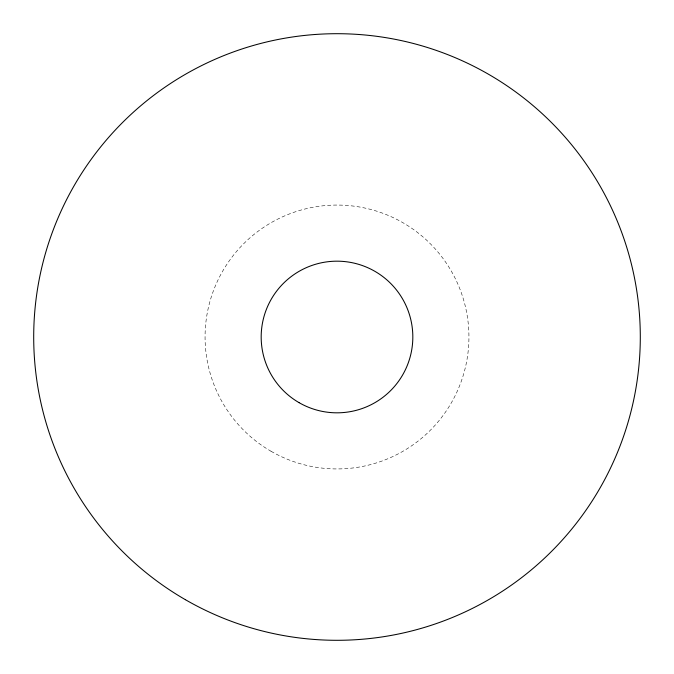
<?xml version="1.0" encoding="UTF-8"?>
<svg xmlns="http://www.w3.org/2000/svg" width="674" height="674" viewBox="0 0 674 674"><rect width="100%" height="100%" fill="white"/><g stroke="black" fill="none" stroke-linecap="round" stroke-linejoin="round"><path stroke-width="0.51" stroke-dasharray="3.37 2.53" d="M271.032 451.26A131.935 131.935 0 0 0 468.936 337A131.935 131.935 0 0 0 271.032 222.74A131.935 131.935 0 0 0 271.032 451.26"/><path stroke-width="1.01" d="M185.35 599.666A303.3 303.3 0 0 0 640.3 337A303.3 303.3 0 0 0 185.35 74.334A303.3 303.3 0 0 0 185.35 599.666M299.088 402.664A75.825 75.825 0 0 0 412.825 337A75.825 75.825 0 0 0 299.088 271.336A75.825 75.825 0 0 0 299.088 402.664"/></g></svg>
